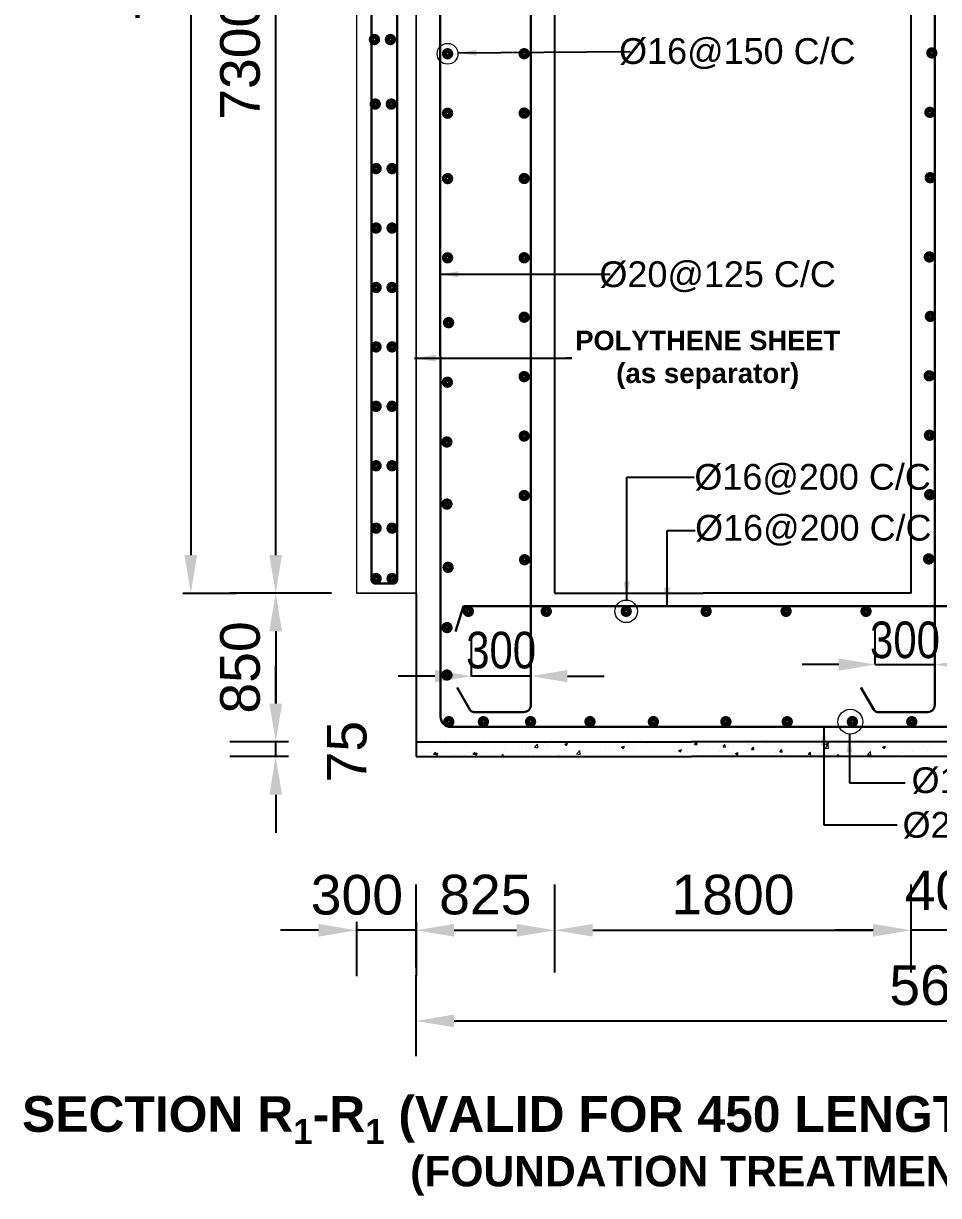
# Model space of a CAD drawing. Extents: x -358915 to 1258323, y -1667244 to -305611.
# Drawn here: x 687711 to 693717, y -1478107 to -1470415 of the extents above; entities that cross this region are included whole.
import ezdxf

# ---------------------------------------------------------------- set-up
doc = ezdxf.new("R2010")
doc.units = 0
doc.header["$LTSCALE"] = 300
doc.header["$MEASUREMENT"] = 0
doc.layers.get('DEFPOINTS').update_dxf_attribs({"linetype": 'CONTINUOUS'})
doc.layers.add('Dim', color=7, linetype='CONTINUOUS', lineweight=9)
doc.layers.add('ROD', color=1, linetype='CONTINUOUS', lineweight=30)
doc.layers.add('LINE', color=7, linetype='CONTINUOUS')
doc.layers.add('TXT', color=7, linetype='CONTINUOUS')
doc.styles.add('Arial', font='arial.ttf')
doc.styles.add('DIM', font='isocp3.shx')
doc.styles.add('dimText', font='ARIALN.TTF')
doc.dimstyles.new('dim n_120', dxfattribs={"dimtxt": 240, "dimasz": 240, "dimexe": 240, "dimexo": 150, "dimgap": 100, "dimtad": 2, "dimdec": 0, "dimzin": 0, "dimdsep": 46, "dimtxsty": 'DIM', "dimcen": 350, "dimclrd": 5, "dimclre": 5, "dimclrt": 7, "dimadec": 0, "dimazin": 0, "dimtfac": 1, "dimtdec": 0, "dimtmove": 0, "dimatfit": 3, "dimfxl": 240, "dimfxlon": 1, "dimtolj": 1, "dimtzin": 0, "dimarcsym": 0})
doc.dimstyles.new('dim_250', dxfattribs={"dimtxt": 500, "dimasz": 500, "dimexe": 500, "dimexo": 100, "dimgap": 150, "dimtad": 1, "dimdec": 0, "dimzin": 0, "dimdsep": 46, "dimtxsty": 'Arial', "dimcen": 350, "dimclrd": 5, "dimclre": 5, "dimclrt": 7, "dimadec": 0, "dimazin": 0, "dimtfac": 1, "dimtdec": 0, "dimtmove": 0, "dimatfit": 3, "dimfxl": 500, "dimfxlon": 1, "dimtolj": 1, "dimtzin": 0, "dimarcsym": 0})
doc.dimstyles.new('dim_60', dxfattribs={"dimtxt": 120, "dimasz": 120, "dimexe": 60, "dimexo": 60, "dimgap": 50, "dimtad": 1, "dimdec": 0, "dimzin": 0, "dimdsep": 46, "dimtxsty": 'DIM', "dimcen": 0.09, "dimclrd": 5, "dimclre": 5, "dimclrt": 7, "dimadec": 0, "dimazin": 0, "dimtfac": 1, "dimtdec": 0, "dimtmove": 0, "dimatfit": 3, "dimfxl": 1, "dimtolj": 1, "dimtzin": 0, "dimarcsym": 0})
doc.dimstyles.new('dim_70', dxfattribs={"dimtxt": 140, "dimasz": 140, "dimexe": 70, "dimexo": 40, "dimgap": 50, "dimtad": 1, "dimdec": 0, "dimzin": 0, "dimdsep": 46, "dimtxsty": 'Arial', "dimcen": 0.09, "dimclrd": 5, "dimclre": 5, "dimclrt": 7, "dimadec": 0, "dimazin": 0, "dimtfac": 1, "dimtdec": 0, "dimtmove": 0, "dimatfit": 3, "dimfxl": 1, "dimtolj": 1, "dimtzin": 0, "dimarcsym": 0})

# ---------------------------------------------------------------- blocks, each defined once
blk = doc.blocks.new('*D967')
at = {"layer": 'DEFPOINTS', "color": 0, "ltscale": 50, "transparency": 16777216}
for p in [(690651.3, -1474698.2), (690651.3, -1474850.9), (691041.3, -1474850)]:
    blk.add_point(p, dxfattribs=at)
at = {"layer": 'Dim', "color": 5, "lineweight": -2, "ltscale": 50, "transparency": 16777216}
for p, q in [((690651.3, -1474700.9), (690651.3, -1474458.2)), ((691041.3, -1474700), (691041.3, -1474458.2)), ((690411.3, -1474698.2), (690171.3, -1474698.2)), ((691041.3, -1474698.2), (690651.3, -1474698.2)), ((691281.3, -1474698.2), (691521.3, -1474698.2))]:
    blk.add_line(p, q, dxfattribs=at)
at = {"layer": 'Dim', "color": 5, "ltscale": 50, "transparency": 16777216}
for points in [[(690411.3, -1474658.2), (690411.3, -1474738.2), (690651.3, -1474698.2)], [(691281.3, -1474658.2), (691281.3, -1474738.2), (691041.3, -1474698.2)]]:
    blk.add_solid(points, dxfattribs=at)
at = {"layer": 'Dim', "color": 7, "ltscale": 50, "transparency": 16777216, "insert": (690846.3, -1474528.9), "char_height": 240, "attachment_point": 5, "style": 'dimText'}
blk.add_mtext('\\A1;300', dxfattribs=at)
blk = doc.blocks.new('*D968')
at = {"layer": 'DEFPOINTS', "color": 0, "ltscale": 50, "transparency": 16777216}
for p in [(693691.5, -1474622.4), (693301.7, -1474751.8), (693691.5, -1474797.3)]:
    blk.add_point(p, dxfattribs=at)
at = {"layer": 'Dim', "color": 5, "lineweight": -2, "ltscale": 50, "transparency": 16777216}
for p, q in [((693301.7, -1474622.4), (693301.7, -1474382.4)), ((693691.5, -1474647.3), (693691.5, -1474382.4)), ((693061.7, -1474622.4), (692821.7, -1474622.4)), ((693301.7, -1474622.4), (693691.5, -1474622.4)), ((693931.5, -1474622.4), (694171.5, -1474622.4))]:
    blk.add_line(p, q, dxfattribs=at)
at = {"layer": 'Dim', "color": 5, "ltscale": 50, "transparency": 16777216}
for points in [[(693061.7, -1474582.4), (693061.7, -1474662.4), (693301.7, -1474622.4)], [(693931.5, -1474582.4), (693931.5, -1474662.4), (693691.5, -1474622.4)]]:
    blk.add_solid(points, dxfattribs=at)
at = {"layer": 'Dim', "color": 7, "ltscale": 50, "transparency": 16777216, "insert": (693496.6, -1474461.7), "char_height": 240, "attachment_point": 5, "style": 'dimText'}
blk.add_mtext('\\A1;300', dxfattribs=at)
blk = doc.blocks.new('*D971')
at = {"layer": 'DEFPOINTS', "color": 0, "ltscale": 50, "transparency": 16777216}
for p in [(688656.6, -1465833.4), (688656.6, -1474153.8), (688809.6, -1474153.8)]:
    blk.add_point(p, dxfattribs=at)
at = {"layer": 'Dim', "color": 5, "lineweight": -2, "ltscale": 50, "transparency": 16777216}
for p, q in [((688756.6, -1465833.4), (689109.6, -1465833.4)), ((688809.6, -1466083.4), (688809.6, -1473903.8)), ((688756.6, -1474153.8), (689109.6, -1474153.8))]:
    blk.add_line(p, q, dxfattribs=at)
at = {"layer": 'Dim', "color": 5, "ltscale": 50, "transparency": 16777216}
for points in [[(688767.9, -1466083.4), (688851.3, -1466083.4), (688809.6, -1465833.4)], [(688767.9, -1473903.8), (688851.3, -1473903.8), (688809.6, -1474153.8)]]:
    blk.add_solid(points, dxfattribs=at)
at = {"layer": 'Dim', "color": 7, "ltscale": 50, "transparency": 16777216, "insert": (688576.9, -1469993.6), "char_height": 260, "attachment_point": 5, "rotation": 90, "style": 'Arial'}
blk.add_mtext('\\A1;7950', dxfattribs=at)
blk = doc.blocks.new('*D960')
at = {"layer": 'DEFPOINTS', "color": 0, "ltscale": 50, "transparency": 16777216}
for p in [(691197.6, -1476366), (690287.6, -1476711.2), (691197.6, -1476743.8)]:
    blk.add_point(p, dxfattribs=at)
at = {"layer": 'Dim', "color": 5, "lineweight": -2, "ltscale": 50, "transparency": 16777216}
for p, q in [((690287.6, -1476611.2), (690287.6, -1476066)), ((691197.6, -1476643.8), (691197.6, -1476066)), ((690537.6, -1476366), (690947.6, -1476366))]:
    blk.add_line(p, q, dxfattribs=at)
at = {"layer": 'Dim', "color": 5, "ltscale": 50, "transparency": 16777216}
for points in [[(690537.6, -1476324.3), (690537.6, -1476407.7), (690287.6, -1476366)], [(690947.6, -1476324.3), (690947.6, -1476407.7), (691197.6, -1476366)]]:
    blk.add_solid(points, dxfattribs=at)
at = {"layer": 'Dim', "color": 7, "ltscale": 50, "transparency": 16777216, "insert": (690742.6, -1476133.3), "char_height": 260, "attachment_point": 5, "style": 'Arial'}
blk.add_mtext('\\A1;825', dxfattribs=at)
blk = doc.blocks.new('*D961')
at = {"layer": 'DEFPOINTS', "color": 0, "ltscale": 50, "transparency": 16777216}
for p in [(693537.6, -1476366), (691197.6, -1476665.8), (693537.6, -1476674.5)]:
    blk.add_point(p, dxfattribs=at)
at = {"layer": 'Dim', "color": 5, "lineweight": -2, "ltscale": 50, "transparency": 16777216}
for p, q in [((691197.6, -1476565.8), (691197.6, -1476066)), ((693537.6, -1476574.5), (693537.6, -1476066)), ((691447.6, -1476366), (693287.6, -1476366))]:
    blk.add_line(p, q, dxfattribs=at)
at = {"layer": 'Dim', "color": 5, "ltscale": 50, "transparency": 16777216}
for points in [[(691447.6, -1476324.3), (691447.6, -1476407.7), (691197.6, -1476366)], [(693287.6, -1476324.3), (693287.6, -1476407.7), (693537.6, -1476366)]]:
    blk.add_solid(points, dxfattribs=at)
at = {"layer": 'Dim', "color": 7, "ltscale": 50, "transparency": 16777216, "insert": (692367.6, -1476133.3), "char_height": 260, "attachment_point": 5, "style": 'Arial'}
blk.add_mtext('\\A1;1800', dxfattribs=at)
blk = doc.blocks.new('*D962')
at = {"layer": 'DEFPOINTS', "color": 0, "ltscale": 50, "transparency": 16777216}
for p in [(693537.6, -1476366), (693537.6, -1476743.8), (694057.6, -1476711.2)]:
    blk.add_point(p, dxfattribs=at)
at = {"layer": 'Dim', "color": 5, "lineweight": -2, "ltscale": 50, "transparency": 16777216}
for p, q in [((693537.6, -1476643.8), (693537.6, -1476066)), ((694057.6, -1476611.2), (694057.6, -1476066)), ((693287.6, -1476366), (693037.6, -1476366)), ((694057.6, -1476366), (693537.6, -1476366)), ((694307.6, -1476366), (694557.6, -1476366))]:
    blk.add_line(p, q, dxfattribs=at)
at = {"layer": 'Dim', "color": 5, "ltscale": 50, "transparency": 16777216}
for points in [[(693287.6, -1476324.3), (693287.6, -1476407.7), (693537.6, -1476366)], [(694307.6, -1476324.3), (694307.6, -1476407.7), (694057.6, -1476366)]]:
    blk.add_solid(points, dxfattribs=at)
at = {"layer": 'Dim', "color": 7, "ltscale": 50, "transparency": 16777216, "insert": (693797.6, -1476105.6), "char_height": 260, "attachment_point": 5, "style": 'Arial'}
blk.add_mtext('\\A1;400', dxfattribs=at)
blk = doc.blocks.new('*D965')
at = {"layer": 'DEFPOINTS', "color": 0, "ltscale": 50, "transparency": 16777216}
for p in [(697307.6, -1476960.8), (690287.6, -1477292.3), (697307.6, -1477292.3)]:
    blk.add_point(p, dxfattribs=at)
at = {"layer": 'Dim', "color": 5, "lineweight": -2, "ltscale": 50, "transparency": 16777216}
for p, q in [((690287.6, -1477192.3), (690287.6, -1476660.8)), ((697307.6, -1477192.3), (697307.6, -1476660.8)), ((690537.6, -1476960.8), (697057.6, -1476960.8))]:
    blk.add_line(p, q, dxfattribs=at)
at = {"layer": 'Dim', "color": 5, "ltscale": 50, "transparency": 16777216}
for points in [[(690537.6, -1476919.1), (690537.6, -1477002.5), (690287.6, -1476960.8)], [(697057.6, -1476919.1), (697057.6, -1477002.5), (697307.6, -1476960.8)]]:
    blk.add_solid(points, dxfattribs=at)
at = {"layer": 'Dim', "color": 7, "ltscale": 50, "transparency": 16777216, "insert": (693797.6, -1476728), "char_height": 260, "attachment_point": 5, "style": 'Arial'}
blk.add_mtext('\\A1;5650', dxfattribs=at)
blk = doc.blocks.new('*D978')
at = {"layer": 'DEFPOINTS', "color": 0, "ltscale": 50, "transparency": 16777216}
for p in [(689366.9, -1475128.8), (689550.4, -1475128.8), (689550.4, -1475226.3)]:
    blk.add_point(p, dxfattribs=at)
at = {"layer": 'Dim', "color": 5, "lineweight": -2, "ltscale": 50, "transparency": 16777216}
for p, q in [((689366.9, -1474878.8), (689366.9, -1474628.8)), ((689450.4, -1475128.8), (689066.9, -1475128.8)), ((689366.9, -1475226.3), (689366.9, -1475128.8)), ((689450.4, -1475226.3), (689066.9, -1475226.3)), ((689366.9, -1475476.3), (689366.9, -1475726.3))]:
    blk.add_line(p, q, dxfattribs=at)
at = {"layer": 'Dim', "color": 5, "ltscale": 50, "transparency": 16777216}
for points in [[(689325.3, -1474878.8), (689408.6, -1474878.8), (689366.9, -1475128.8)], [(689325.3, -1475476.3), (689408.6, -1475476.3), (689366.9, -1475226.3)]]:
    blk.add_solid(points, dxfattribs=at)
at = {"layer": 'Dim', "color": 7, "ltscale": 50, "transparency": 16777216, "insert": (689834.4, -1475193.6), "char_height": 260, "attachment_point": 5, "rotation": 90, "style": 'Arial'}
blk.add_mtext('\\A1;75', dxfattribs=at)
blk = doc.blocks.new('*D979')
at = {"layer": 'DEFPOINTS', "color": 0, "ltscale": 50, "transparency": 16777216}
for p in [(689493.5, -1474153.8), (689366.9, -1475128.8), (689550.4, -1475128.8)]:
    blk.add_point(p, dxfattribs=at)
at = {"layer": 'Dim', "color": 5, "lineweight": -2, "ltscale": 50, "transparency": 16777216}
for p, q in [((689393.5, -1474153.8), (689066.9, -1474153.8)), ((689366.9, -1474403.8), (689366.9, -1474878.8)), ((689450.4, -1475128.8), (689066.9, -1475128.8))]:
    blk.add_line(p, q, dxfattribs=at)
at = {"layer": 'Dim', "color": 5, "ltscale": 50, "transparency": 16777216}
for points in [[(689325.3, -1474403.8), (689408.6, -1474403.8), (689366.9, -1474153.8)], [(689325.3, -1474878.8), (689408.6, -1474878.8), (689366.9, -1475128.8)]]:
    blk.add_solid(points, dxfattribs=at)
at = {"layer": 'Dim', "color": 7, "ltscale": 50, "transparency": 16777216, "insert": (689134.2, -1474641.3), "char_height": 260, "attachment_point": 5, "rotation": 90, "style": 'Arial'}
blk.add_mtext('\\A1;850', dxfattribs=at)
blk = doc.blocks.new('*D980')
at = {"layer": 'DEFPOINTS', "color": 0, "ltscale": 50, "transparency": 16777216}
for p in [(689366.9, -1467133.8), (689897.6, -1467133.8), (689832.6, -1474153.8)]:
    blk.add_point(p, dxfattribs=at)
at = {"layer": 'Dim', "color": 5, "lineweight": -2, "ltscale": 50, "transparency": 16777216}
for p, q in [((689797.6, -1467133.8), (689066.9, -1467133.8)), ((689366.9, -1473903.8), (689366.9, -1467383.8)), ((689732.6, -1474153.8), (689066.9, -1474153.8))]:
    blk.add_line(p, q, dxfattribs=at)
at = {"layer": 'Dim', "color": 5, "ltscale": 50, "transparency": 16777216}
for points in [[(689325.3, -1467383.8), (689408.6, -1467383.8), (689366.9, -1467133.8)], [(689325.3, -1473903.8), (689408.6, -1473903.8), (689366.9, -1474153.8)]]:
    blk.add_solid(points, dxfattribs=at)
at = {"layer": 'Dim', "color": 7, "ltscale": 50, "transparency": 16777216, "insert": (689134.1, -1470643.8), "char_height": 260, "attachment_point": 5, "rotation": 90, "style": 'Arial'}
blk.add_mtext('\\A1;7300', dxfattribs=at)
blk = doc.blocks.new('*D983')
at = {"layer": 'DEFPOINTS', "color": 0, "ltscale": 50, "transparency": 16777216}
for p in [(689897.6, -1476210.9), (690287.6, -1476210.9), (689897.6, -1476366)]:
    blk.add_point(p, dxfattribs=at)
at = {"layer": 'Dim', "color": 5, "lineweight": -2, "ltscale": 50, "transparency": 16777216}
for p, q in [((689897.6, -1476310.9), (689897.6, -1476666)), ((690287.6, -1476310.9), (690287.6, -1476666)), ((689647.6, -1476366), (689397.6, -1476366)), ((690287.6, -1476366), (689897.6, -1476366)), ((690537.6, -1476366), (690787.6, -1476366))]:
    blk.add_line(p, q, dxfattribs=at)
at = {"layer": 'Dim', "color": 5, "ltscale": 50, "transparency": 16777216}
for points in [[(689647.6, -1476324.3), (689647.6, -1476407.7), (689897.6, -1476366)], [(690537.6, -1476324.3), (690537.6, -1476407.7), (690287.6, -1476366)]]:
    blk.add_solid(points, dxfattribs=at)
at = {"layer": 'Dim', "color": 7, "ltscale": 50, "transparency": 16777216, "insert": (689899.6, -1476134.5), "char_height": 260, "attachment_point": 5, "style": 'Arial'}
blk.add_mtext('\\A1;300', dxfattribs=at)

msp = doc.modelspace()

# ---------------------------------------------------------------- linework, layer by layer
at = {"layer": 'Dim', "ltscale": 50}
msp.add_lwpolyline([(690287.6, -1467133.8), (690287.6, -1474153.8), (689897.6, -1474153.8)], dxfattribs=at)
at = {"layer": 'Dim'}
for centre, radius in [((690494.7, -1470614.4), 68.4), ((691666.9, -1474273), 73.9), ((693137.8, -1474997.2), 81.2)]:
    msp.add_circle(centre, radius, dxfattribs=at)
at = {"layer": 'LINE', "lineweight": 15}
msp.add_line((690287.6, -1474153.8), (690287.6, -1466288.3), dxfattribs=at)
at = {"layer": 'LINE'}
for p, q in [((691197.6, -1474153.8), (691197.6, -1466288.4)), ((693537.6, -1474153.8), (693537.6, -1466288.4)), ((690287.6, -1474153.8), (690287.6, -1475226.3)), ((691197.6, -1474153.8), (692172.6, -1474153.8)), ((693537.6, -1474153.8), (692172.6, -1474153.8)), ((690287.6, -1475128.8), (692095.2, -1475128.8)), ((697311.3, -1475128.8), (692095.2, -1475128.8)), ((690287.6, -1475226.3), (692095.2, -1475226.3)), ((697311.3, -1475226.3), (692095.2, -1475226.3))]:
    msp.add_line(p, q, dxfattribs=at)
at = {"layer": 'LINE', "lineweight": 18}
msp.add_line((689897.6, -1467133.8), (689897.6, -1474153.8), dxfattribs=at)
at = {"layer": 'LINE', "color": 2, "lineweight": 15}
for p, q in [((690339.2, -1475136.4), (690339.2, -1475136.4)), ((690354, -1475131.9), (690354, -1475131.9)), ((690356.1, -1475148.3), (690356.1, -1475148.3)), ((690478, -1475142.3), (690478, -1475142.3)), ((690597.1, -1475136.4), (690597.1, -1475136.4)), ((690611.8, -1475131.9), (690611.8, -1475131.9)), ((690614, -1475148.3), (690614, -1475148.3)), ((690735.9, -1475142.3), (690735.9, -1475142.3)), ((690874.7, -1475148.1), (690874.7, -1475148.1)), ((690897.2, -1475128.8), (690902.6, -1475132.4)), ((690902.6, -1475132.4), (690903.8, -1475128.8)), ((690965.6, -1475159.2), (690965.6, -1475159.2)), ((690979.5, -1475153.3), (690979.5, -1475153.3)), ((691008.5, -1475164), (691008.5, -1475164)), ((691013.5, -1475154), (691013.5, -1475154)), ((691064.3, -1475165.2), (691087.5, -1475168.8)), ((691064.5, -1475165.1), (691084.7, -1475144)), ((691087.5, -1475168.8), (691084.6, -1475144.1)), ((691129.8, -1475137.6), (691129.8, -1475137.6)), ((691142, -1475145.7), (691142, -1475145.7)), ((691152.3, -1475159.9), (691152.3, -1475159.9)), ((691194.9, -1475129), (691194.9, -1475129)), ((691263.3, -1475144.5), (691281.5, -1475137.5)), ((691263.3, -1475144.5), (691276.2, -1475153.2)), ((691273.4, -1475129.1), (691273.4, -1475129.1)), ((691276.2, -1475153.2), (691281.5, -1475137.5)), ((691291.1, -1475165.7), (691291.1, -1475165.7)), ((691533.7, -1475166.3), (691533.7, -1475166.3)), ((691637, -1475165.3), (691655.2, -1475158.3)), ((691637, -1475165.3), (691649.9, -1475174.1)), ((691649.9, -1475174.1), (691655.2, -1475158.3)), ((691670.1, -1475161.2), (691670.1, -1475161.2)), ((691685.3, -1475140.2), (691685.3, -1475140.2)), ((691716.9, -1475153.9), (691716.9, -1475153.9)), ((691782, -1475145.3), (691782, -1475145.3)), ((691805.1, -1475141.7), (691805.1, -1475141.7)), ((691880.5, -1475132.3), (691880.5, -1475132.3)), ((691929.6, -1475129.6), (691930.3, -1475128.8)), ((691929.6, -1475129.6), (691945.2, -1475131)), ((691945.2, -1475131), (691944.8, -1475128.8)), ((692116.1, -1475146), (692128.7, -1475131)), ((692116.1, -1475146), (692131.7, -1475147.3)), ((692131.7, -1475147.3), (692128.7, -1475131)), ((692302.6, -1475162.3), (692315.1, -1475147.3)), ((692302.6, -1475162.3), (692318.1, -1475163.6)), ((692304, -1475170.1), (692304, -1475170.1)), ((692318.1, -1475163.6), (692315.1, -1475147.3)), ((692335.3, -1475155.5), (692335.3, -1475155.5)), ((692369.1, -1475161.5), (692369.1, -1475161.5)), ((692432.7, -1475165.2), (692432.7, -1475165.2)), ((692466.6, -1475138.8), (692466.6, -1475138.8)), ((692467.6, -1475148.6), (692467.6, -1475148.6)), ((692489.1, -1475178.6), (692501.6, -1475163.6)), ((692504.6, -1475180), (692501.6, -1475163.7)), ((692584.4, -1475139.2), (692584.4, -1475139.2)), ((692611.1, -1475128.8), (692615.7, -1475131.8)), ((692615.7, -1475131.8), (692616.7, -1475128.8)), ((692705.4, -1475128.8), (692717.9, -1475130.7)), ((692717.9, -1475130.7), (692717.7, -1475128.8)), ((692798.3, -1475170.3), (692798.3, -1475170.3)), ((692924.4, -1475133), (692924.4, -1475133)), ((692949.9, -1475144.2), (692949.9, -1475144.2)), ((692972.2, -1475170.2), (692995.4, -1475173.8)), ((692972.4, -1475170), (692992.6, -1475148.9)), ((692976.4, -1475143.9), (692994.6, -1475137)), ((692976.4, -1475143.9), (692989.3, -1475152.7)), ((692989.3, -1475152.7), (692994.6, -1475137)), ((692995.4, -1475173.8), (692992.5, -1475149.1)), ((692998.4, -1475151.4), (692998.4, -1475151.4)), ((693054.7, -1475164.8), (693054.7, -1475164.8)), ((693063.2, -1475138.9), (693063.2, -1475138.9)), ((693131.8, -1475133.1), (693131.8, -1475133.1)), ((693202, -1475144.7), (693202, -1475144.7)), ((693218.9, -1475143.2), (693218.9, -1475143.2)), ((693284, -1475134.6), (693284, -1475134.6)), ((693340.7, -1475150.6), (693340.7, -1475150.6)), ((693350, -1475164.8), (693368.2, -1475157.8)), ((693350, -1475164.8), (693363, -1475173.5)), ((693363, -1475173.5), (693368.2, -1475157.8)), ((693479.5, -1475156.4), (693479.5, -1475156.4)), ((693504.1, -1475157.1), (693504.1, -1475157.1)), ((693528.5, -1475165.2), (693528.5, -1475165.2)), ((693618.3, -1475162.3), (693618.3, -1475162.3)), ((693655.7, -1475131.1), (693655.7, -1475131.1)), ((693659.9, -1475148.6), (693659.9, -1475148.6)), ((693702.3, -1475133.3), (693702.3, -1475133.3)), ((690350.8, -1475218.5), (690350.8, -1475218.5)), ((690379.9, -1475202.4), (690379.9, -1475202.4)), ((690402.4, -1475211), (690415, -1475196.1)), ((690402.4, -1475211), (690418, -1475212.4)), ((690413.3, -1475207.5), (690431.5, -1475200.6)), ((690413.3, -1475207.5), (690426.3, -1475216.3)), ((690418, -1475212.4), (690415, -1475196.1)), ((690418.4, -1475205.4), (690418.4, -1475205.4)), ((690426.3, -1475216.3), (690431.5, -1475200.6)), ((690484.3, -1475200.2), (690484.3, -1475200.2)), ((690539.3, -1475215.3), (690539.3, -1475215.3)), ((690608.7, -1475218.5), (690608.7, -1475218.5)), ((690637.8, -1475202.4), (690637.8, -1475202.4)), ((690660.3, -1475211), (690672.8, -1475196.1)), ((690660.3, -1475211), (690675.8, -1475212.4)), ((690671.2, -1475207.5), (690689.4, -1475200.6)), ((690671.2, -1475207.5), (690684.1, -1475216.3)), ((690675.8, -1475212.4), (690672.8, -1475196.1)), ((690676.3, -1475205.4), (690676.3, -1475205.4)), ((690684.1, -1475216.3), (690689.4, -1475200.6)), ((690742.2, -1475200.2), (690742.2, -1475200.2)), ((690802, -1475180.8), (690802, -1475180.8)), ((690827.9, -1475179.4), (690827.9, -1475179.4)), ((690847.6, -1475226.3), (690859.3, -1475212.4)), ((690861.9, -1475226.3), (690859.3, -1475212.4)), ((690867.1, -1475172.2), (690867.1, -1475172.2)), ((690873.5, -1475183.5), (690873.5, -1475183.5)), ((691050.3, -1475226.3), (691063.1, -1475221.4)), ((691061.4, -1475226.3), (691063.1, -1475221.4)), ((691224.9, -1475218.6), (691224.9, -1475218.6)), ((691230.5, -1475218.3), (691230.5, -1475218.3)), ((691270.2, -1475215.6), (691270.2, -1475215.6)), ((691341.8, -1475208.3), (691364.9, -1475211.9)), ((691342, -1475208.1), (691362.2, -1475187)), ((691364.9, -1475211.9), (691362.1, -1475187.2)), ((691382.1, -1475192.3), (691382.1, -1475192.3)), ((691389.1, -1475197), (691389.1, -1475197)), ((691405.2, -1475196.1), (691405.2, -1475196.1)), ((691429.9, -1475171.6), (691429.9, -1475171.6)), ((691454.2, -1475188.4), (691454.2, -1475188.4)), ((691538.7, -1475177.8), (691538.7, -1475177.8)), ((691552.7, -1475175.5), (691552.7, -1475175.5)), ((691568.7, -1475177.4), (691568.7, -1475177.4)), ((691707.5, -1475183.3), (691707.5, -1475183.3)), ((691846.3, -1475189.2), (691846.3, -1475189.2)), ((691935.4, -1475209.9), (691935.4, -1475209.9)), ((691976.3, -1475213.3), (691976.3, -1475213.3)), ((691985.1, -1475195), (691985.1, -1475195)), ((692010.6, -1475186.2), (692028.8, -1475179.2)), ((692010.6, -1475186.2), (692023.6, -1475194.9)), ((692023.5, -1475194.9), (692028.8, -1475179.2)), ((692041.3, -1475204.7), (692041.3, -1475204.7)), ((692066.8, -1475193.3), (692066.8, -1475193.3)), ((692123.8, -1475200.9), (692123.8, -1475200.9)), ((692129.5, -1475217.3), (692129.5, -1475217.3)), ((692139.8, -1475191.7), (692139.8, -1475191.7)), ((692201.8, -1475173.8), (692201.8, -1475173.8)), ((692262.6, -1475206.8), (692262.6, -1475206.8)), ((692281.1, -1475191.2), (692281.1, -1475191.2)), ((692384.3, -1475207), (692402.5, -1475200)), ((692384.3, -1475207), (692397.2, -1475215.7)), ((692397.2, -1475215.7), (692402.5, -1475200)), ((692401.4, -1475212.6), (692401.4, -1475212.6)), ((692463.5, -1475225.4), (692463.5, -1475225.4)), ((692489.1, -1475178.6), (692504.6, -1475179.9)), ((692495, -1475222.3), (692495, -1475222.3)), ((692540.2, -1475218.5), (692540.2, -1475218.5)), ((692598.5, -1475205.9), (692598.5, -1475205.9)), ((692628.5, -1475220.9), (692628.5, -1475220.9)), ((692646.7, -1475196.3), (692646.7, -1475196.3)), ((692675.6, -1475194.9), (692688.1, -1475180)), ((692675.6, -1475194.9), (692691.1, -1475196.3)), ((692679, -1475224.4), (692679, -1475224.4)), ((692691.1, -1475196.3), (692688.1, -1475180)), ((692726.9, -1475208), (692726.9, -1475208)), ((692732, -1475187.6), (692732, -1475187.6)), ((692761.9, -1475226.3), (692776.1, -1475220.8)), ((692774.3, -1475226.3), (692776.1, -1475220.8)), ((692862.1, -1475211.2), (692874.6, -1475196.3)), ((692862.1, -1475211.2), (692877.6, -1475212.6)), ((692863.3, -1475170.9), (692863.3, -1475170.9)), ((692877.6, -1475212.6), (692874.6, -1475196.3)), ((692891.1, -1475186.4), (692891.1, -1475186.4)), ((692956.2, -1475177.8), (692956.2, -1475177.8)), ((693049.6, -1475226.3), (693061.1, -1475212.6)), ((693063.6, -1475226.3), (693061.1, -1475212.6)), ((693128.7, -1475219.7), (693128.7, -1475219.7)), ((693200.9, -1475209.2), (693200.9, -1475209.2)), ((693249.7, -1475213.2), (693272.8, -1475216.8)), ((693249.9, -1475213.1), (693270.1, -1475192)), ((693260, -1475203), (693260, -1475203)), ((693272.8, -1475216.8), (693270, -1475192.1)), ((693314.1, -1475224.2), (693314.1, -1475224.2)), ((693352.5, -1475183.2), (693352.5, -1475183.2)), ((693395.1, -1475183.6), (693395.1, -1475183.6)), ((693478.3, -1475202.6), (693478.3, -1475202.6)), ((693543.4, -1475194), (693543.4, -1475194)), ((693641.8, -1475181.1), (693641.8, -1475181.1))]:
    msp.add_line(p, q, dxfattribs=at)
at = {"layer": 'LINE', "lineweight": 18}
msp.add_lwpolyline([(689897.6, -1474153.8), (690287.6, -1474153.8)], dxfattribs=at)
at = {"layer": 'ROD'}
for p, q in [((690443.5, -1466426), (690449.2, -1474966.3)), ((691041.3, -1466426.7), (691041.3, -1474888.4)), ((690599.9, -1474238.3), (690547.1, -1474404.5)), ((692172.6, -1474238.3), (690599.9, -1474238.3)), ((692172.6, -1474238.3), (697065, -1474238.3)), ((690514.2, -1475031.3), (697086.8, -1475031.3))]:
    msp.add_line(p, q, dxfattribs=at)
msp.add_lwpolyline([(693691.5, -1466470.8), (693691.5, -1474888.4)], dxfattribs=at)
for points in [[(689995.1, -1467282.4), (689995.1, -1474064, 0.414214), (690021.1, -1474090), (690073.9, -1474090)], [(690074.6, -1474090), (690138.1, -1474090, 0.414214), (690164.1, -1474064), (690164.1, -1467282.4)], [(691041.3, -1474888.4, -0.414214), (690995.8, -1474933.9), (690666.2, -1474933.9, -0.266167), (690643.8, -1474921), (690556.6, -1474772.4)], [(693691.5, -1474888.4, -0.414214), (693646, -1474933.9), (693316.6, -1474933.9, -0.266167), (693294.2, -1474921), (693207.1, -1474772.4)]]:
    msp.add_lwpolyline(points, format="xyb", dxfattribs=at)
at = {"layer": 'ROD', "const_width": 39.9}
for points in [[(690031.1, -1470515.6, -1), (689998.5, -1470526.5, -1)], [(690135.9, -1470515.6, -1), (690103.3, -1470526.5, -1)], [(690511, -1470608.9, -1), (690478.5, -1470619.8, -1)], [(691013.8, -1470608.5, -1), (690981.2, -1470619.4, -1)], [(693656.5, -1470603.4, 1), (693689.1, -1470614.1, 1)], [(690036.5, -1470939.1, -1), (690004, -1470949.9, -1)], [(690141.3, -1470939.1, -1), (690108.7, -1470949.9, -1)], [(690511, -1470998.9, -1), (690478.5, -1471009.8, -1)], [(691013.8, -1470998.5, -1), (690981.2, -1471009.4, -1)], [(693643.6, -1470993.4, 1), (693676.2, -1471004.1, 1)], [(690042, -1471362.5, -1), (690009.4, -1471373.4, -1)], [(690146.7, -1471362.5, -1), (690114.2, -1471373.4, -1)], [(690511, -1471427.9, -1), (690478.5, -1471438.8, -1)], [(691013.8, -1471427.5, -1), (690981.2, -1471438.4, -1)], [(693645.6, -1471422.4, 1), (693678.2, -1471433, 1)], [(690042, -1471752.5, -1), (690009.4, -1471763.4, -1)], [(690146.7, -1471752.5, -1), (690114.2, -1471763.4, -1)], [(690511, -1471947.9, -1), (690478.5, -1471958.8, -1)], [(691013.8, -1471947.5, -1), (690981.2, -1471958.4, -1)], [(693640.3, -1471942.3, 1), (693672.9, -1471953, 1)], [(690042, -1472142.5, -1), (690009.4, -1472153.4, -1)], [(690146.7, -1472142.5, -1), (690114.2, -1472153.4, -1)], [(691013.8, -1472337.5, -1), (690981.2, -1472348.4, -1)], [(693646.9, -1472332.3, 1), (693679.6, -1472343, 1)], [(690517.6, -1472373.1, -1), (690485.2, -1472384.5, -1)], [(690042, -1472532.5, -1), (690009.4, -1472543.4, -1)], [(690146.7, -1472532.5, -1), (690114.2, -1472543.4, -1)], [(691013.8, -1472727.5, -1), (690981.2, -1472738.4, -1)], [(693638.9, -1472722.3, 1), (693671.5, -1472733, 1)], [(690509.3, -1472764, -1), (690477, -1472775.4, -1)], [(690042, -1472922.5, -1), (690009.4, -1472933.4, -1)], [(690146.7, -1472922.5, -1), (690114.2, -1472933.4, -1)], [(691013.8, -1473117.5, -1), (690981.2, -1473128.4, -1)], [(693640.8, -1473112.3, 1), (693673.4, -1473123, 1)], [(690506.3, -1473156.1, -1), (690473.9, -1473167.5, -1)], [(690042, -1473312.5, -1), (690009.4, -1473323.4, -1)], [(690146.7, -1473312.5, -1), (690114.2, -1473323.4, -1)], [(691013.8, -1473507.5, -1), (690981.2, -1473518.4, -1)], [(693642.6, -1473502.3, 1), (693675.2, -1473513, 1)], [(690506.8, -1473563.5, -1), (690474.4, -1473574.8, -1)], [(690042, -1473721.8, -1), (690009.4, -1473732.6, -1)], [(690146.7, -1473721.8, -1), (690114.2, -1473732.6, -1)], [(691016.6, -1473939.7, 1), (690984, -1473928.9, 1)], [(693635.5, -1473934.6, -1), (693668, -1473923.6, -1)], [(690514.8, -1473980.2, -1), (690481.5, -1473988.5, -1)], [(690042, -1474052.1, -1), (690009.4, -1474062.9, -1)], [(690146.7, -1474052.1, -1), (690114.2, -1474062.9, -1)], [(690647.4, -1474267.7, -1), (690614.8, -1474278.6, -1)], [(691158.6, -1474267.7, -1), (691126, -1474278.6, -1)], [(691650.6, -1474267.6, 1), (691683.2, -1474278.4, 1)], [(692175.2, -1474267.7, 1), (692207.8, -1474278.6, 1)], [(692699.9, -1474267.6, 1), (692732.4, -1474278.4, 1)], [(693257, -1474267.7, -1), (693224.5, -1474278.6, -1)], [(690507.2, -1474374.2, -1), (690474.7, -1474385.1, -1)], [(690506.9, -1474685.6, -1), (690474.4, -1474696.4, -1)], [(690486.7, -1474991.7, 1), (690519.2, -1475002.6, 1)], [(690746.1, -1474991.7, -1), (690713.5, -1475002.6, -1)], [(691055.5, -1474991.7, -1), (691022.9, -1475002.6, -1)], [(691445.5, -1474991.7, -1), (691412.9, -1475002.6, -1)], [(691861.7, -1474991.7, -1), (691829.1, -1475002.6, -1)], [(692337.5, -1474991.7, -1), (692304.9, -1475002.6, -1)], [(692707.5, -1474991.7, 1), (692740, -1475002.6, 1)], [(693135, -1474991.7, 1), (693167.6, -1475002.6, 1)], [(693525, -1474991.7, 1), (693557.6, -1475002.6, 1)]]:
    msp.add_lwpolyline(points, format="xyb", close=True, dxfattribs=at)
at = {"layer": 'ROD'}
msp.add_arc((690514.2, -1474966.3), 65, 180.03736, 270, dxfattribs=at)

# ---------------------------------------------------------------- texts
at = {"layer": 'TXT', "color": 0, "attachment_point": 4, "style": 'Arial'}
for s, insert, char_height, width in [('%%C16@150 C/C', (691620.4, -1470613.5), 169, 2217.863), ('%%C20@125 C/C', (691491.2, -1472077.7), 169, 2023.495), ('\\pxqc;{\\fArial|b1|i0|c0|p34;\\H1.25x;\\C6;POLYTHENE SHEET\\H0.8x;\\P\\H1.2701x;(as separator)}', (691318.6, -1472622.9), 102.352, 1766.783), ('%%C16@200 C/C', (692114.2, -1473407.6), 169, 1804.842), ('%%C16@200 C/C', (692119, -1473741.6), 169, 2230.034), ('%%C16@250C/C', (693539.9, -1475397.9), 169, 1804.842), ('%%C20@125 C/C', (693480.8, -1475691.1), 169, 1804.842)]:
    msp.add_mtext(s, dxfattribs=dict(at, insert=insert, char_height=char_height, width=width))
at = {"layer": 'TXT', "color": 0, "insert": (687702, -1477931.8), "char_height": 130, "width": 14512.659, "attachment_point": 4}
msp.add_mtext('\\A1;{\\fArial|b1|i0|c0|p34;\\H1.8x;\\C6;SECTION R\\H0.7x;\\S^ 1;\\H1.429x;-R\\H0.7x;\\S^ 1;\\H1.429x; (VALID FOR 450 LENGTH IN EXTENDED PORTION OF BARREL)\\P\\A0;\\H0.6478x;\\C7;                                      \\H1.319x;    (FOUNDATION TREATMENT SHOWN IN SHEET NO  21, 22 & 23 OF 25) \\P\\A1;\\fArial|b0|i0|c0|p34;\\H0.8456x;\\C6;  }', dxfattribs=at)

# ---------------------------------------------------------------- dimensions: what is measured, and where the dimension line sits
at = {"layer": 'Dim', "ltscale": 50}
for base, p1, p2, text, picture, middle in [((688809.6, -1474153.8), (688656.6, -1465833.4), (688656.6, -1474153.8), '7950', '*D971', (688576.9, -1469993.6)), ((689366.9, -1467133.8), (689832.6, -1474153.8), (689897.6, -1467133.8), '7300', '*D980', (689134.1, -1470643.8)), ((689366.9, -1475128.8), (689493.5, -1474153.8), (689550.4, -1475128.8), '850', '*D979', (689134.2, -1474641.3))]:
    dim = msp.add_linear_dim(base=base, p1=p1, p2=p2, angle=90, text=text, dimstyle='dim_250', override={"dimtxt": 260, "dimasz": 250, "dimexe": 300, "dimgap": 100, "dimtmove": 2}, dxfattribs=at)
    dim.commit()
    dim.dimension.update_dxf_attribs({"geometry": picture, "text_midpoint": middle})
for base, p1, p2, picture, middle in [((693691.5, -1474622.4), (693301.7, -1474751.8), (693691.5, -1474797.3), '*D968', (693496.6, -1474461.7)), ((690651.3, -1474698.2), (691041.3, -1474850), (690651.3, -1474850.9), '*D967', (690846.3, -1474528.9))]:
    dim = msp.add_linear_dim(base=base, p1=p1, p2=p2, text='300', dimstyle='dim n_120', override={"dimgap": 10, "dimtxsty": 'dimText', "dimtmove": 2}, dxfattribs=at)
    dim.commit()
    dim.dimension.update_dxf_attribs({"geometry": picture, "text_midpoint": middle, "dimtype": 160})
for base, p1, p2, angle, text, picture, middle in [((689366.9, -1475128.8), (689550.4, -1475226.3), (689550.4, -1475128.8), 270, '75', '*D978', (689834.4, -1475193.6)), ((693537.6, -1476366), (694057.6, -1476711.2), (693537.6, -1476743.8), 180, '400', '*D962', (693797.6, -1476105.6)), ((689897.6, -1476366), (690287.6, -1476210.9), (689897.6, -1476210.9), 180, '300', '*D983', (689899.6, -1476134.5))]:
    dim = msp.add_linear_dim(base=base, p1=p1, p2=p2, angle=angle, text=text, dimstyle='dim_250', override={"dimtxt": 260, "dimasz": 250, "dimexe": 300, "dimgap": 100, "dimtmove": 2}, dxfattribs=at)
    dim.commit()
    dim.dimension.update_dxf_attribs({"geometry": picture, "text_midpoint": middle, "dimtype": 160})
for base, p1, p2, text, picture, middle in [((691197.6, -1476366), (690287.6, -1476711.2), (691197.6, -1476743.8), '825', '*D960', (690742.6, -1476133.3)), ((693537.6, -1476366), (691197.6, -1476665.8), (693537.6, -1476674.5), '1800', '*D961', (692367.6, -1476133.3)), ((697307.6, -1476960.8), (690287.6, -1477292.3), (697307.6, -1477292.3), '5650', '*D965', (693797.6, -1476728))]:
    dim = msp.add_linear_dim(base=base, p1=p1, p2=p2, text=text, dimstyle='dim_250', override={"dimtxt": 260, "dimasz": 250, "dimexe": 300, "dimgap": 100, "dimtmove": 2}, dxfattribs=at)
    dim.commit()
    dim.dimension.update_dxf_attribs({"geometry": picture, "text_midpoint": middle})

# ---------------------------------------------------------------- leaders
msp.add_leader([(690562.9, -1470608.1), (691692, -1470599.9)], dimstyle='dim_60', override={"dimgap": 50, "dimtad": 0}, dxfattribs=at)
msp.add_leader([(690276.7, -1472611.8), (691310, -1472611.8), (691276, -1472611.8)], dimstyle='dim_70', dxfattribs=at)
at = {"layer": 'LINE'}
for points in [[(690446, -1472061), (691562.8, -1472061.1)], [(691670.4, -1474199.4), (691670.4, -1473393), (692113.8, -1473393)], [(691934.8, -1474238.2), (691934.8, -1473741.6), (692119, -1473741.6)], [(692965, -1475031.3), (692965, -1475674), (693446.1, -1475674)], [(693131.6, -1475078.1), (693131.6, -1475397.9), (693497.3, -1475397.9)]]:
    msp.add_leader(points, dimstyle='dim_60', dxfattribs=at)

doc.saveas('drawing.dxf')
